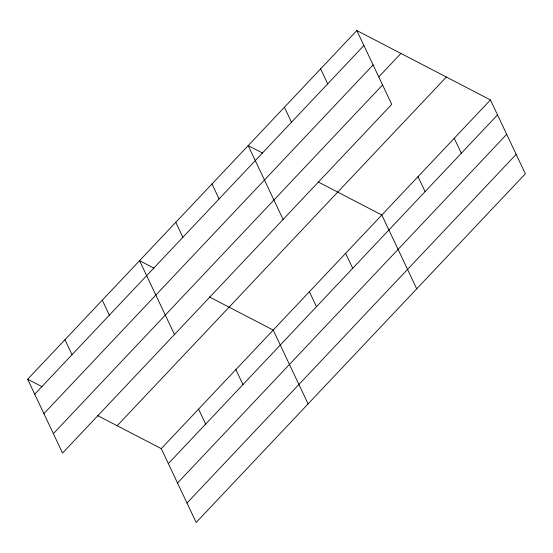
<?xml version="1.0" encoding="UTF-8"?>
<svg xmlns="http://www.w3.org/2000/svg" width="553" height="553" viewBox="0 0 553 553"><rect width="100%" height="100%" fill="white"/><g stroke="black" fill="none" stroke-linecap="round" stroke-linejoin="round"><path stroke-width="0.83" d="M356.83 30.533L391.738 104.372L62.551 453.066L27.65 379.234L356.83 30.533L490.449 99.934L525.35 173.766L196.17 522.467L161.262 448.628L97.487 415.503M34.728 394.213L363.915 45.512M43.908 413.637L373.095 64.936M378.736 76.943L400.925 53.434M53.371 433.649L382.552 84.948M117.174 425.727L446.354 77.033M161.262 448.628L490.449 99.934M168.347 463.608L497.527 114.906M177.527 483.032L506.707 134.331M186.983 503.043L516.17 154.342M262.647 153.105L248.2 145.605L283.101 219.437M318.037 181.875L381.819 214.999L416.72 288.839M154.017 268.177L139.57 260.677L174.472 334.51M209.407 296.947L273.189 330.072L308.09 403.911M27.65 379.234L42.097 386.734M454.241 138.285L461.32 153.264M418.027 176.642L425.105 191.621M320.622 68.89L327.701 83.869M284.415 107.247L291.493 122.227M345.604 253.357L352.69 268.336M309.397 291.714L316.475 306.694M211.993 183.962L219.071 198.942M175.785 222.32L182.863 237.292M235.882 369.591L242.961 384.57M198.575 409.109L205.654 424.089M102.264 300.196L109.342 315.169M64.957 339.715L72.035 354.694"/></g></svg>
